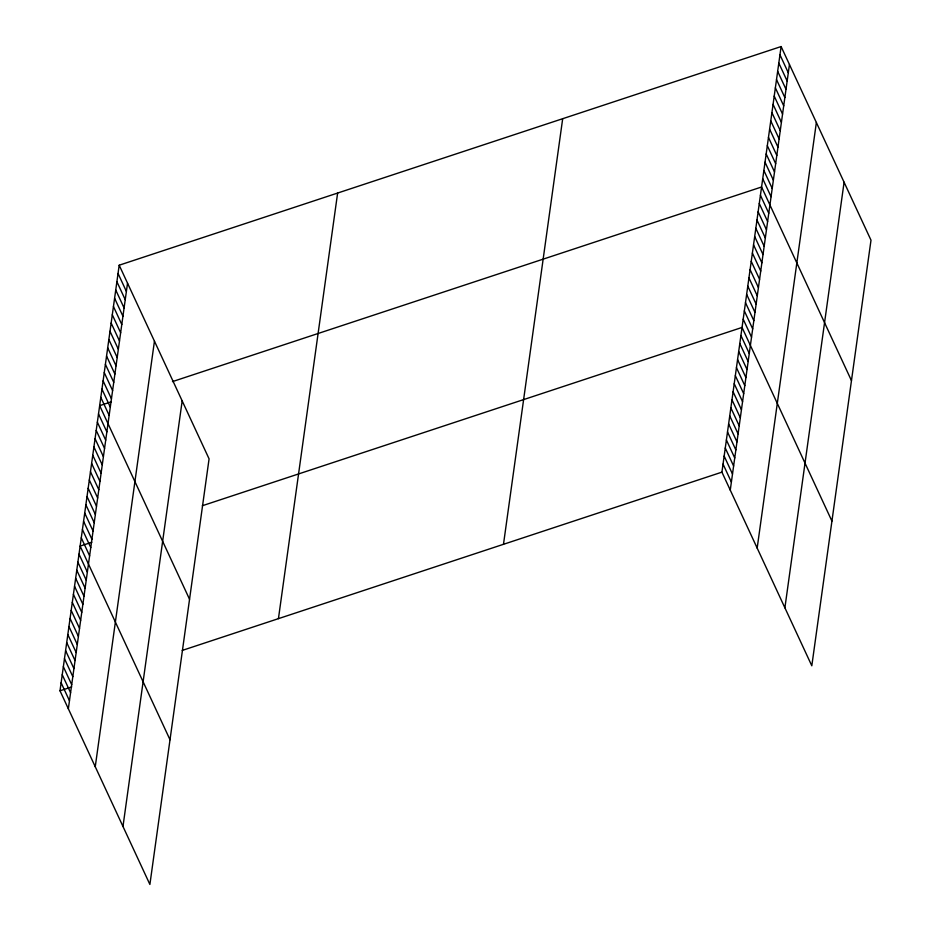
<?xml version="1.0" encoding="UTF-8"?>
<svg xmlns="http://www.w3.org/2000/svg" width="931" height="931" viewBox="0 0 931 931"><rect width="100%" height="100%" fill="white"/><g stroke="black" fill="none" stroke-linecap="round" stroke-linejoin="round"><path stroke-width="1.4" d="M119.191 265.207L209.079 458.855L149.891 884.45L60.003 690.802L119.191 265.207L781.109 46.55L870.997 240.198L811.809 665.793L721.921 472.145L781.109 46.55M68.347 708.782L127.535 283.187M95.253 766.748L154.453 341.153M122.973 826.484L182.173 400.889M278.439 618.65L337.627 193.054M503.485 544.309L562.685 118.703M730.265 490.125L789.453 64.53M757.171 548.091L816.371 122.496M784.891 607.815L844.091 182.22M111.359 401.785L99.664 405.66L189.552 599.296M172.468 381.605L761.581 186.991L851.469 380.639M91.832 542.238L80.124 546.101L170.012 739.749M202.341 505.731L742.042 327.444L831.93 521.092M60.003 690.802L71.699 686.938M182.22 650.432L721.921 472.145M779.957 54.813L788.313 72.793M778.816 63.075L787.161 81.055M777.664 71.338L786.008 89.306M776.512 79.601L784.856 97.569M775.372 87.863L783.716 105.831M774.22 96.114L782.564 114.094M773.067 104.377L781.412 122.357M771.915 112.639L780.259 130.619M770.775 120.902L779.119 138.882M769.623 129.165L777.967 147.145M768.471 137.427L776.815 155.407M767.319 145.69L775.663 163.67M766.178 153.952L774.522 171.932M765.026 162.215L773.37 180.183M763.874 170.478L772.218 188.446M762.722 178.74L771.066 196.709M760.429 195.254L768.773 213.234M759.277 203.517L767.621 221.497M758.125 211.779L766.469 229.759M756.984 220.042L765.329 238.022M755.832 228.304L764.176 246.284M754.68 236.567L763.024 254.547M753.54 244.83L761.884 262.81M752.388 253.092L760.732 271.061M751.236 261.355L759.58 279.323M750.083 269.618L758.428 287.586M748.943 277.869L757.287 295.849M747.791 286.131L756.135 304.111M746.639 294.394L754.983 312.374M745.487 302.656L753.831 320.636M744.346 310.919L752.69 328.899M743.194 319.182L751.538 337.162M740.925 335.486L749.269 353.454M739.808 343.527L748.152 361.496M738.69 351.557L747.034 369.537M737.573 359.599L745.917 377.579M736.456 367.64L744.8 385.62M735.339 375.682L743.683 393.65M734.222 383.712L742.566 401.692M733.093 391.753L741.448 409.733M731.975 399.795L740.32 417.775M730.858 407.836L739.202 425.804M729.741 415.878L738.085 433.846M728.624 423.908L736.968 441.888M727.507 431.949L735.851 449.929M726.389 439.991L734.734 457.971M725.272 448.032L733.616 466M724.155 456.074L732.499 474.042M723.038 464.104L731.382 482.083M118.051 273.47L126.395 291.45M116.899 281.732L125.243 299.712M115.747 289.995L124.091 307.975M114.594 298.257L122.939 316.226M113.454 306.52L121.798 324.488M112.302 314.783L120.646 332.751M111.15 323.045L119.494 341.014M109.998 331.296L118.353 349.276M108.857 339.559L117.201 357.539M107.705 347.822L116.049 365.802M106.553 356.084L114.897 374.064M105.412 364.347L113.757 382.327M104.26 372.609L112.604 390.589M103.108 380.872L111.452 398.852M101.956 389.135L110.3 407.103M100.816 397.397L109.16 415.366M98.511 413.923L106.856 431.891M97.359 422.174L105.703 440.154M96.219 430.436L104.563 448.416M95.067 438.699L103.411 456.679M93.915 446.961L102.259 464.941M92.763 455.224L101.107 473.204M91.622 463.487L99.966 481.467M90.47 471.749L98.814 489.729M89.318 480.012L97.662 497.98M88.166 488.275L96.51 506.243M87.025 496.537L95.369 514.506M85.873 504.8L94.217 522.768M84.721 513.051L93.065 531.031M83.569 521.313L91.925 539.293M82.428 529.576L90.773 547.556M81.276 537.839L89.62 555.819M79.007 554.143L87.351 572.123M77.89 562.184L86.234 580.153M76.773 570.214L85.117 588.194M75.655 578.256L83.999 596.236M74.538 586.297L82.882 604.277M73.421 594.339L81.765 612.307M72.304 602.38L80.648 620.349M71.187 610.41L79.531 628.39M70.069 618.452L78.413 636.432M68.941 626.493L77.296 644.473M67.823 634.535L76.167 652.503M66.706 642.576L75.05 660.545M65.589 650.606L73.933 668.586M64.472 658.648L72.816 676.628M63.355 666.689L71.699 684.669M62.237 674.731L70.581 692.699M61.12 682.76L69.464 700.74"/></g></svg>
